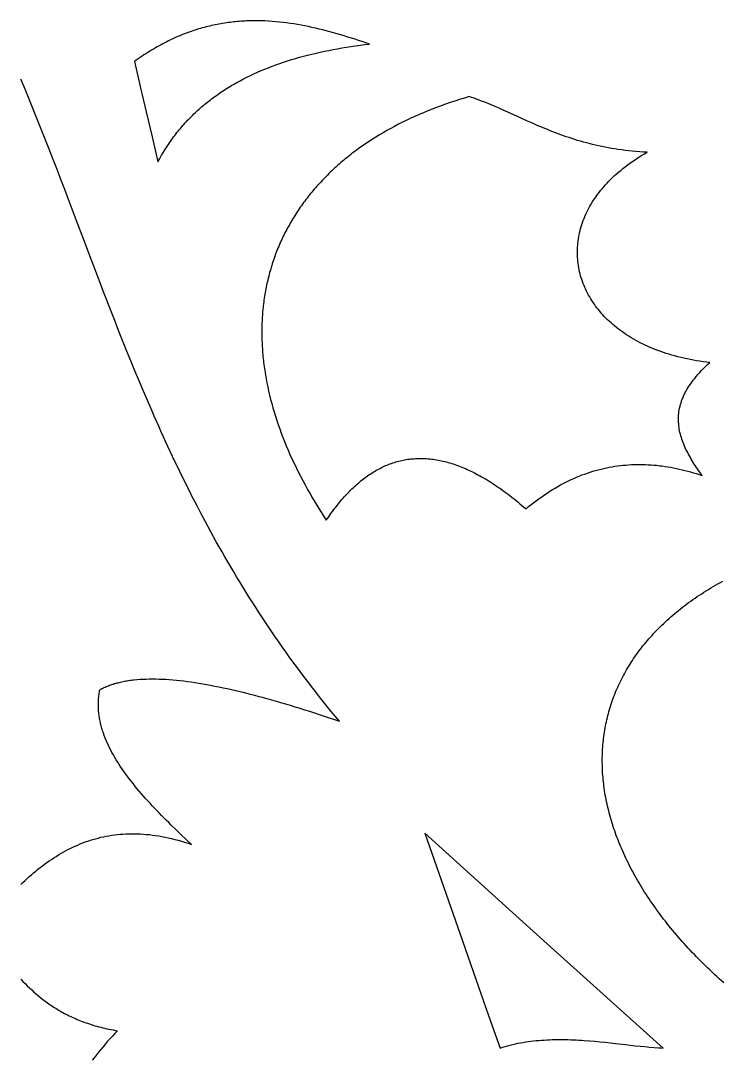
# Model space of a CAD drawing. Extents: x -4113 to -3113, y 1469 to 2469.
# Drawn here: x -3759.7 to -3667.7, y 2098.2 to 2234.5 of the extents above; entities that cross this region are included whole.
import ezdxf

# ---------------------------------------------------------------- set-up
doc = ezdxf.new("R2010")
doc.units = 0
doc.layers.add('PLAN_1', color=18, linetype='CONTINUOUS')

msp = doc.modelspace()

# ---------------------------------------------------------------- linework, layer by layer
at = {"layer": 'PLAN_1'}
for points in [[(-3713.98, 2231.44), (-3714.45, 2231.6), (-3714.92, 2231.75), (-3715.39, 2231.91), (-3715.86, 2232.06), (-3716.33, 2232.21), (-3716.8, 2232.36), (-3717.27, 2232.5), (-3717.74, 2232.64), (-3718.21, 2232.78), (-3718.69, 2232.91), (-3719.16, 2233.04), (-3719.63, 2233.16), (-3720.1, 2233.28), (-3720.57, 2233.4), (-3721.05, 2233.51), (-3721.52, 2233.62), (-3721.99, 2233.72), (-3722.46, 2233.81), (-3722.94, 2233.9), (-3723.41, 2233.99), (-3723.89, 2234.07), (-3724.36, 2234.14), (-3724.84, 2234.2), (-3725.31, 2234.26), (-3725.79, 2234.32), (-3726.26, 2234.36), (-3726.74, 2234.4), (-3727.22, 2234.43), (-3727.7, 2234.46), (-3728.17, 2234.47), (-3728.65, 2234.48), (-3728.89, 2234.49), (-3729.13, 2234.48), (-3729.37, 2234.48), (-3729.61, 2234.48), (-3729.85, 2234.47), (-3730.09, 2234.46), (-3730.33, 2234.45), (-3730.57, 2234.44), (-3730.81, 2234.42), (-3731.05, 2234.4), (-3731.3, 2234.38), (-3731.54, 2234.36), (-3731.78, 2234.34), (-3732.02, 2234.31), (-3732.26, 2234.28), (-3732.5, 2234.25), (-3732.74, 2234.22), (-3732.99, 2234.18), (-3733.23, 2234.14), (-3733.47, 2234.1), (-3733.71, 2234.06), (-3733.95, 2234.01), (-3734.2, 2233.96), (-3734.44, 2233.91), (-3734.68, 2233.86), (-3734.93, 2233.8), (-3735.17, 2233.74), (-3735.41, 2233.68), (-3735.66, 2233.62), (-3735.9, 2233.55), (-3736.14, 2233.48), (-3736.39, 2233.41), (-3736.63, 2233.33), (-3736.88, 2233.26), (-3737.12, 2233.17), (-3737.37, 2233.09), (-3737.61, 2233), (-3737.86, 2232.92), (-3738.1, 2232.82), (-3738.35, 2232.73), (-3738.59, 2232.63), (-3738.84, 2232.53), (-3739.09, 2232.42), (-3739.33, 2232.32), (-3739.58, 2232.21), (-3739.83, 2232.09), (-3740.07, 2231.98), (-3740.32, 2231.86), (-3740.57, 2231.73), (-3740.81, 2231.61), (-3741.06, 2231.48), (-3741.31, 2231.35), (-3741.56, 2231.21), (-3741.81, 2231.07), (-3742.05, 2230.93), (-3742.3, 2230.78), (-3742.55, 2230.64), (-3742.8, 2230.48), (-3743.05, 2230.33), (-3743.3, 2230.17), (-3743.55, 2230.01), (-3743.8, 2229.84), (-3744.05, 2229.67), (-3744.3, 2229.5), (-3744.55, 2229.32), (-3744.8, 2229.14), (-3744.03, 2225.86), (-3743.26, 2222.57), (-3742.49, 2219.28), (-3741.71, 2215.99), (-3741.6, 2216.21), (-3741.48, 2216.42), (-3741.36, 2216.63), (-3741.24, 2216.85), (-3741.12, 2217.06), (-3740.99, 2217.27), (-3740.87, 2217.47), (-3740.74, 2217.68), (-3740.61, 2217.88), (-3740.48, 2218.08), (-3740.35, 2218.28), (-3740.21, 2218.48), (-3740.08, 2218.68), (-3739.94, 2218.87), (-3739.8, 2219.07), (-3739.66, 2219.26), (-3739.51, 2219.45), (-3739.37, 2219.64), (-3739.22, 2219.83), (-3739.07, 2220.01), (-3738.92, 2220.2), (-3738.77, 2220.38), (-3738.62, 2220.56), (-3738.46, 2220.74), (-3738.31, 2220.91), (-3738.15, 2221.09), (-3737.99, 2221.27), (-3737.83, 2221.44), (-3737.66, 2221.61), (-3737.5, 2221.78), (-3737.33, 2221.95), (-3737.16, 2222.11), (-3736.99, 2222.28), (-3736.82, 2222.44), (-3736.65, 2222.6), (-3736.47, 2222.76), (-3736.3, 2222.92), (-3736.12, 2223.08), (-3735.94, 2223.23), (-3735.76, 2223.39), (-3735.57, 2223.54), (-3735.39, 2223.69), (-3735.2, 2223.84), (-3735.01, 2223.99), (-3734.83, 2224.14), (-3734.63, 2224.28), (-3734.44, 2224.42), (-3734.25, 2224.57), (-3734.05, 2224.71), (-3733.85, 2224.84), (-3733.65, 2224.98), (-3733.45, 2225.12), (-3733.25, 2225.25), (-3733.05, 2225.39), (-3732.84, 2225.52), (-3732.64, 2225.65), (-3732.43, 2225.78), (-3732.22, 2225.9), (-3732.01, 2226.03), (-3731.79, 2226.15), (-3731.58, 2226.28), (-3731.36, 2226.4), (-3730.93, 2226.63), (-3730.48, 2226.87), (-3730.04, 2227.09), (-3729.58, 2227.32), (-3729.12, 2227.53), (-3728.66, 2227.74), (-3728.18, 2227.95), (-3727.71, 2228.15), (-3727.22, 2228.34), (-3726.73, 2228.53), (-3726.24, 2228.71), (-3725.74, 2228.89), (-3725.23, 2229.06), (-3724.72, 2229.23), (-3724.2, 2229.39), (-3723.68, 2229.54), (-3723.15, 2229.7), (-3722.62, 2229.84), (-3722.08, 2229.98), (-3721.53, 2230.12), (-3720.98, 2230.25), (-3720.43, 2230.37), (-3719.87, 2230.5), (-3719.3, 2230.61), (-3718.73, 2230.72), (-3718.16, 2230.83), (-3717.58, 2230.93), (-3716.99, 2231.03), (-3716.4, 2231.12), (-3715.8, 2231.2), (-3715.2, 2231.29), (-3714.59, 2231.36)], [(-3677.54, 2217.25), (-3678.04, 2217.28), (-3678.53, 2217.31), (-3679.02, 2217.35), (-3679.5, 2217.39), (-3679.97, 2217.44), (-3680.43, 2217.49), (-3680.89, 2217.55), (-3681.34, 2217.61), (-3681.79, 2217.68), (-3682.22, 2217.75), (-3682.66, 2217.83), (-3683.08, 2217.91), (-3683.51, 2218), (-3683.92, 2218.09), (-3684.33, 2218.18), (-3684.74, 2218.28), (-3685.14, 2218.38), (-3685.53, 2218.48), (-3685.92, 2218.59), (-3686.31, 2218.7), (-3686.69, 2218.81), (-3687.06, 2218.93), (-3687.44, 2219.05), (-3687.8, 2219.17), (-3688.17, 2219.29), (-3688.53, 2219.42), (-3688.89, 2219.55), (-3689.24, 2219.68), (-3689.59, 2219.81), (-3689.94, 2219.95), (-3690.28, 2220.08), (-3690.62, 2220.22), (-3690.96, 2220.36), (-3691.29, 2220.5), (-3691.96, 2220.78), (-3692.61, 2221.07), (-3693.26, 2221.35), (-3694.54, 2221.93), (-3695.81, 2222.5), (-3696.43, 2222.78), (-3697.06, 2223.06), (-3697.69, 2223.33), (-3698.01, 2223.46), (-3698.33, 2223.59), (-3698.64, 2223.72), (-3698.96, 2223.85), (-3699.28, 2223.97), (-3699.6, 2224.09), (-3699.92, 2224.21), (-3700.25, 2224.33), (-3700.57, 2224.44), (-3700.9, 2224.55), (-3701.53, 2224.36), (-3702.16, 2224.17), (-3702.77, 2223.97), (-3703.38, 2223.77), (-3703.98, 2223.56), (-3704.58, 2223.35), (-3705.17, 2223.13), (-3705.75, 2222.9), (-3706.33, 2222.67), (-3706.89, 2222.44), (-3707.45, 2222.2), (-3708.01, 2221.95), (-3708.55, 2221.7), (-3709.09, 2221.44), (-3709.62, 2221.18), (-3710.15, 2220.92), (-3710.67, 2220.65), (-3711.18, 2220.37), (-3711.68, 2220.09), (-3712.18, 2219.81), (-3712.66, 2219.52), (-3713.15, 2219.22), (-3713.62, 2218.92), (-3714.09, 2218.62), (-3714.55, 2218.31), (-3715, 2218), (-3715.44, 2217.68), (-3715.88, 2217.36), (-3716.09, 2217.2), (-3716.31, 2217.03), (-3716.52, 2216.87), (-3716.73, 2216.7), (-3716.94, 2216.54), (-3717.15, 2216.37), (-3717.35, 2216.2), (-3717.55, 2216.03), (-3717.75, 2215.86), (-3717.95, 2215.69), (-3718.15, 2215.51), (-3718.35, 2215.34), (-3718.54, 2215.16), (-3718.73, 2214.99), (-3718.92, 2214.81), (-3719.11, 2214.63), (-3719.29, 2214.45), (-3719.48, 2214.27), (-3719.66, 2214.09), (-3719.84, 2213.91), (-3720.02, 2213.72), (-3720.19, 2213.54), (-3720.37, 2213.35), (-3720.54, 2213.16), (-3720.71, 2212.98), (-3720.88, 2212.79), (-3721.05, 2212.6), (-3721.21, 2212.41), (-3721.38, 2212.21), (-3721.54, 2212.02), (-3721.7, 2211.83), (-3721.86, 2211.63), (-3722.01, 2211.44), (-3722.16, 2211.24), (-3722.32, 2211.04), (-3722.47, 2210.85), (-3722.61, 2210.65), (-3722.76, 2210.45), (-3722.9, 2210.24), (-3723.05, 2210.04), (-3723.19, 2209.84), (-3723.32, 2209.63), (-3723.46, 2209.43), (-3723.6, 2209.22), (-3723.73, 2209.02), (-3723.86, 2208.81), (-3723.99, 2208.6), (-3724.11, 2208.39), (-3724.24, 2208.18), (-3724.36, 2207.97), (-3724.48, 2207.76), (-3724.6, 2207.54), (-3724.72, 2207.33), (-3724.83, 2207.12), (-3724.95, 2206.9), (-3725.06, 2206.68), (-3725.17, 2206.47), (-3725.27, 2206.25), (-3725.38, 2206.03), (-3725.48, 2205.81), (-3725.58, 2205.59), (-3725.68, 2205.37), (-3725.78, 2205.15), (-3725.87, 2204.92), (-3725.97, 2204.7), (-3726.06, 2204.47), (-3726.15, 2204.25), (-3726.24, 2204.02), (-3726.32, 2203.8), (-3726.4, 2203.57), (-3726.49, 2203.34), (-3726.57, 2203.11), (-3726.64, 2202.88), (-3726.72, 2202.65), (-3726.79, 2202.42), (-3726.86, 2202.18), (-3726.93, 2201.95), (-3727, 2201.72), (-3727.07, 2201.48), (-3727.13, 2201.25), (-3727.19, 2201.01), (-3727.25, 2200.77), (-3727.31, 2200.54), (-3727.36, 2200.3), (-3727.42, 2200.06), (-3727.47, 2199.82), (-3727.52, 2199.58), (-3727.57, 2199.34), (-3727.61, 2199.1), (-3727.65, 2198.85), (-3727.7, 2198.61), (-3727.73, 2198.37), (-3727.77, 2198.12), (-3727.81, 2197.88), (-3727.84, 2197.63), (-3727.87, 2197.38), (-3727.9, 2197.14), (-3727.93, 2196.89), (-3727.95, 2196.64), (-3727.98, 2196.39), (-3728, 2196.14), (-3728.02, 2195.89), (-3728.03, 2195.64), (-3728.05, 2195.39), (-3728.06, 2195.14), (-3728.07, 2194.88), (-3728.08, 2194.63), (-3728.09, 2194.37), (-3728.09, 2194.12), (-3728.09, 2193.86), (-3728.09, 2193.61), (-3728.09, 2193.35), (-3728.09, 2193.09), (-3728.08, 2192.84), (-3728.07, 2192.58), (-3728.06, 2192.32), (-3728.05, 2192.06), (-3728.04, 2191.8), (-3728.02, 2191.54), (-3728, 2191.28), (-3727.98, 2191.02), (-3727.96, 2190.75), (-3727.94, 2190.49), (-3727.91, 2190.23), (-3727.88, 2189.97), (-3727.85, 2189.7), (-3727.82, 2189.44), (-3727.78, 2189.17), (-3727.75, 2188.9), (-3727.71, 2188.64), (-3727.67, 2188.37), (-3727.62, 2188.1), (-3727.53, 2187.57), (-3727.43, 2187.03), (-3727.32, 2186.49), (-3727.2, 2185.95), (-3727.07, 2185.41), (-3726.94, 2184.86), (-3726.79, 2184.31), (-3726.64, 2183.76), (-3726.48, 2183.21), (-3726.31, 2182.66), (-3726.13, 2182.11), (-3725.95, 2181.55), (-3725.75, 2181), (-3725.55, 2180.44), (-3725.33, 2179.88), (-3725.11, 2179.32), (-3724.88, 2178.76), (-3724.64, 2178.19), (-3724.4, 2177.63), (-3724.14, 2177.06), (-3723.87, 2176.5), (-3723.6, 2175.93), (-3723.32, 2175.36), (-3723.03, 2174.79), (-3722.73, 2174.22), (-3722.42, 2173.64), (-3722.1, 2173.07), (-3721.77, 2172.5), (-3721.44, 2171.92), (-3721.1, 2171.34), (-3720.74, 2170.77), (-3720.38, 2170.19), (-3720.01, 2169.61), (-3719.63, 2169.03), (-3719.48, 2169.26), (-3719.32, 2169.48), (-3719.17, 2169.7), (-3719.02, 2169.91), (-3718.86, 2170.12), (-3718.71, 2170.33), (-3718.55, 2170.54), (-3718.39, 2170.74), (-3718.23, 2170.94), (-3718.07, 2171.14), (-3717.92, 2171.34), (-3717.76, 2171.53), (-3717.59, 2171.72), (-3717.43, 2171.9), (-3717.27, 2172.09), (-3717.11, 2172.27), (-3716.94, 2172.44), (-3716.78, 2172.62), (-3716.61, 2172.79), (-3716.45, 2172.95), (-3716.28, 2173.12), (-3716.11, 2173.28), (-3715.94, 2173.44), (-3715.77, 2173.59), (-3715.6, 2173.74), (-3715.43, 2173.89), (-3715.26, 2174.03), (-3715.09, 2174.18), (-3714.92, 2174.32), (-3714.74, 2174.45), (-3714.57, 2174.58), (-3714.39, 2174.71), (-3714.22, 2174.84), (-3714.04, 2174.96), (-3713.86, 2175.08), (-3713.68, 2175.2), (-3713.5, 2175.31), (-3713.32, 2175.42), (-3713.14, 2175.52), (-3712.96, 2175.63), (-3712.78, 2175.73), (-3712.59, 2175.82), (-3712.41, 2175.92), (-3712.22, 2176.01), (-3712.04, 2176.09), (-3711.85, 2176.18), (-3711.66, 2176.25), (-3711.47, 2176.33), (-3711.28, 2176.4), (-3711.09, 2176.47), (-3710.9, 2176.54), (-3710.71, 2176.6), (-3710.52, 2176.66), (-3710.32, 2176.72), (-3710.13, 2176.77), (-3709.93, 2176.82), (-3709.74, 2176.86), (-3709.54, 2176.9), (-3709.34, 2176.94), (-3709.14, 2176.98), (-3708.94, 2177.01), (-3708.74, 2177.03), (-3708.54, 2177.06), (-3708.34, 2177.08), (-3708.14, 2177.09), (-3707.93, 2177.11), (-3707.73, 2177.12), (-3707.52, 2177.12), (-3707.31, 2177.13), (-3707.11, 2177.13), (-3706.9, 2177.12), (-3706.69, 2177.11), (-3706.48, 2177.1), (-3706.27, 2177.08), (-3706.06, 2177.06), (-3705.84, 2177.04), (-3705.63, 2177.01), (-3705.41, 2176.98), (-3705.2, 2176.95), (-3704.98, 2176.91), (-3704.76, 2176.87), (-3704.54, 2176.82), (-3704.33, 2176.78), (-3704.1, 2176.72), (-3703.88, 2176.67), (-3703.66, 2176.61), (-3703.44, 2176.54), (-3703.21, 2176.47), (-3702.99, 2176.4), (-3702.76, 2176.33), (-3702.54, 2176.25), (-3702.31, 2176.16), (-3702.08, 2176.08), (-3701.85, 2175.98), (-3701.62, 2175.89), (-3701.39, 2175.79), (-3701.15, 2175.69), (-3700.92, 2175.58), (-3700.68, 2175.47), (-3700.45, 2175.36), (-3700.21, 2175.24), (-3699.97, 2175.11), (-3699.74, 2174.99), (-3699.5, 2174.86), (-3699.26, 2174.72), (-3699.01, 2174.58), (-3698.77, 2174.44), (-3698.53, 2174.3), (-3698.28, 2174.15), (-3698.04, 2173.99), (-3697.79, 2173.83), (-3697.54, 2173.67), (-3697.3, 2173.5), (-3697.05, 2173.33), (-3696.79, 2173.16), (-3696.54, 2172.98), (-3696.29, 2172.8), (-3696.04, 2172.61), (-3695.78, 2172.42), (-3695.53, 2172.22), (-3695.27, 2172.02), (-3695.01, 2171.82), (-3694.75, 2171.61), (-3694.49, 2171.4), (-3694.23, 2171.18), (-3693.97, 2170.96), (-3693.71, 2170.74), (-3693.44, 2170.51), (-3693.1, 2170.8), (-3692.76, 2171.07), (-3692.41, 2171.35), (-3692.06, 2171.61), (-3691.72, 2171.86), (-3691.37, 2172.11), (-3691.02, 2172.35), (-3690.68, 2172.59), (-3690.33, 2172.81), (-3689.98, 2173.03), (-3689.63, 2173.24), (-3689.28, 2173.44), (-3688.93, 2173.64), (-3688.58, 2173.83), (-3688.22, 2174.01), (-3687.87, 2174.18), (-3687.52, 2174.35), (-3687.16, 2174.51), (-3686.81, 2174.66), (-3686.46, 2174.81), (-3686.1, 2174.95), (-3685.74, 2175.08), (-3685.39, 2175.21), (-3685.03, 2175.33), (-3684.67, 2175.44), (-3684.31, 2175.54), (-3683.96, 2175.64), (-3683.6, 2175.73), (-3683.24, 2175.82), (-3682.88, 2175.9), (-3682.52, 2175.97), (-3682.15, 2176.03), (-3681.79, 2176.09), (-3681.43, 2176.14), (-3681.07, 2176.19), (-3680.7, 2176.23), (-3680.34, 2176.26), (-3679.98, 2176.29), (-3679.61, 2176.31), (-3679.25, 2176.32), (-3678.88, 2176.33), (-3678.51, 2176.33), (-3678.15, 2176.33), (-3677.78, 2176.32), (-3677.41, 2176.3), (-3677.04, 2176.28), (-3676.68, 2176.25), (-3676.31, 2176.22), (-3675.94, 2176.17), (-3675.57, 2176.13), (-3675.2, 2176.08), (-3674.83, 2176.02), (-3674.46, 2175.96), (-3674.08, 2175.89), (-3673.71, 2175.81), (-3673.34, 2175.73), (-3672.97, 2175.64), (-3672.59, 2175.55), (-3672.22, 2175.46), (-3671.85, 2175.35), (-3671.47, 2175.25), (-3671.1, 2175.13), (-3670.72, 2175.01), (-3670.35, 2174.89), (-3670.65, 2175.31), (-3670.8, 2175.52), (-3670.94, 2175.74), (-3671.09, 2175.95), (-3671.23, 2176.16), (-3671.37, 2176.38), (-3671.5, 2176.59), (-3671.63, 2176.8), (-3671.76, 2177.02), (-3671.89, 2177.23), (-3672.01, 2177.45), (-3672.13, 2177.66), (-3672.24, 2177.88), (-3672.35, 2178.1), (-3672.46, 2178.31), (-3672.56, 2178.53), (-3672.66, 2178.75), (-3672.75, 2178.97), (-3672.84, 2179.19), (-3672.92, 2179.41), (-3672.99, 2179.63), (-3673.07, 2179.85), (-3673.13, 2180.07), (-3673.19, 2180.29), (-3673.25, 2180.52), (-3673.29, 2180.74), (-3673.34, 2180.97), (-3673.37, 2181.19), (-3673.4, 2181.42), (-3673.42, 2181.64), (-3673.44, 2181.87), (-3673.45, 2182.1), (-3673.45, 2182.33), (-3673.44, 2182.56), (-3673.43, 2182.79), (-3673.41, 2183.02), (-3673.38, 2183.26), (-3673.34, 2183.49), (-3673.3, 2183.72), (-3673.27, 2183.84), (-3673.24, 2183.96), (-3673.21, 2184.08), (-3673.18, 2184.2), (-3673.15, 2184.32), (-3673.11, 2184.43), (-3673.07, 2184.55), (-3673.03, 2184.67), (-3672.99, 2184.79), (-3672.94, 2184.91), (-3672.89, 2185.03), (-3672.84, 2185.15), (-3672.79, 2185.27), (-3672.74, 2185.4), (-3672.68, 2185.52), (-3672.62, 2185.64), (-3672.56, 2185.76), (-3672.49, 2185.88), (-3672.43, 2186.01), (-3672.36, 2186.13), (-3672.29, 2186.25), (-3672.21, 2186.37), (-3672.13, 2186.5), (-3672.06, 2186.62), (-3671.89, 2186.87), (-3671.71, 2187.12), (-3671.52, 2187.37), (-3671.32, 2187.62), (-3671.12, 2187.88), (-3670.89, 2188.13), (-3670.66, 2188.39), (-3670.42, 2188.65), (-3670.16, 2188.9), (-3669.9, 2189.16), (-3669.62, 2189.43), (-3669.33, 2189.69), (-3669.77, 2189.74), (-3670.21, 2189.8), (-3670.64, 2189.86), (-3671.07, 2189.93), (-3671.49, 2190.01), (-3671.91, 2190.08), (-3672.32, 2190.17), (-3672.73, 2190.26), (-3673.13, 2190.35), (-3673.53, 2190.45), (-3673.92, 2190.55), (-3674.3, 2190.66), (-3674.68, 2190.77), (-3675.05, 2190.89), (-3675.42, 2191.01), (-3675.78, 2191.14), (-3676.14, 2191.27), (-3676.49, 2191.4), (-3676.83, 2191.54), (-3677.17, 2191.68), (-3677.5, 2191.83), (-3677.83, 2191.98), (-3678.15, 2192.14), (-3678.47, 2192.29), (-3678.78, 2192.46), (-3679.09, 2192.62), (-3679.39, 2192.79), (-3679.68, 2192.97), (-3679.97, 2193.14), (-3680.25, 2193.32), (-3680.52, 2193.51), (-3680.79, 2193.7), (-3681.06, 2193.89), (-3681.32, 2194.08), (-3681.57, 2194.28), (-3681.82, 2194.48), (-3682.06, 2194.68), (-3682.29, 2194.89), (-3682.52, 2195.1), (-3682.74, 2195.31), (-3682.96, 2195.52), (-3683.17, 2195.74), (-3683.38, 2195.96), (-3683.57, 2196.18), (-3683.77, 2196.41), (-3683.95, 2196.64), (-3684.14, 2196.87), (-3684.31, 2197.1), (-3684.48, 2197.33), (-3684.64, 2197.57), (-3684.8, 2197.81), (-3684.95, 2198.05), (-3685.09, 2198.29), (-3685.23, 2198.54), (-3685.36, 2198.78), (-3685.49, 2199.03), (-3685.61, 2199.28), (-3685.72, 2199.53), (-3685.83, 2199.79), (-3685.93, 2200.04), (-3686.03, 2200.3), (-3686.12, 2200.56), (-3686.2, 2200.81), (-3686.28, 2201.07), (-3686.35, 2201.33), (-3686.41, 2201.6), (-3686.47, 2201.86), (-3686.52, 2202.12), (-3686.56, 2202.39), (-3686.6, 2202.66), (-3686.64, 2202.92), (-3686.66, 2203.19), (-3686.68, 2203.46), (-3686.69, 2203.73), (-3686.7, 2204), (-3686.7, 2204.27), (-3686.7, 2204.54), (-3686.68, 2204.81), (-3686.66, 2205.08), (-3686.64, 2205.35), (-3686.61, 2205.62), (-3686.57, 2205.89), (-3686.52, 2206.16), (-3686.47, 2206.43), (-3686.41, 2206.7), (-3686.35, 2206.97), (-3686.28, 2207.24), (-3686.2, 2207.51), (-3686.12, 2207.78), (-3686.02, 2208.05), (-3685.93, 2208.32), (-3685.82, 2208.59), (-3685.71, 2208.85), (-3685.59, 2209.12), (-3685.47, 2209.39), (-3685.34, 2209.65), (-3685.2, 2209.91), (-3685.06, 2210.18), (-3684.91, 2210.44), (-3684.75, 2210.7), (-3684.58, 2210.96), (-3684.41, 2211.21), (-3684.24, 2211.47), (-3684.05, 2211.73), (-3683.86, 2211.98), (-3683.66, 2212.23), (-3683.46, 2212.48), (-3683.24, 2212.73), (-3683.02, 2212.98), (-3682.8, 2213.22), (-3682.57, 2213.47), (-3682.33, 2213.71), (-3682.08, 2213.95), (-3681.83, 2214.19), (-3681.57, 2214.42), (-3681.3, 2214.65), (-3681.02, 2214.88), (-3680.74, 2215.11), (-3680.45, 2215.34), (-3680.16, 2215.56), (-3679.86, 2215.78), (-3679.55, 2216), (-3679.23, 2216.22), (-3678.91, 2216.43), (-3678.58, 2216.64), (-3678.24, 2216.85), (-3677.9, 2217.05)], [(-3706.71, 2127.99), (-3701.77, 2113.91), (-3699.31, 2106.87), (-3698.08, 2103.35), (-3696.85, 2099.83), (-3696.52, 2099.94), (-3696.19, 2100.04), (-3695.86, 2100.14), (-3695.52, 2100.22), (-3695.18, 2100.31), (-3694.84, 2100.38), (-3694.5, 2100.46), (-3694.16, 2100.52), (-3693.82, 2100.58), (-3693.48, 2100.64), (-3693.13, 2100.69), (-3692.79, 2100.73), (-3692.44, 2100.78), (-3692.1, 2100.81), (-3691.75, 2100.84), (-3691.4, 2100.87), (-3691.05, 2100.89), (-3690.7, 2100.91), (-3690.35, 2100.93), (-3690.01, 2100.94), (-3689.66, 2100.95), (-3689.31, 2100.95), (-3688.96, 2100.95), (-3688.61, 2100.95), (-3688.26, 2100.95), (-3687.91, 2100.94), (-3687.56, 2100.93), (-3687.21, 2100.91), (-3686.86, 2100.9), (-3686.51, 2100.88), (-3686.16, 2100.86), (-3685.82, 2100.84), (-3685.12, 2100.78), (-3684.43, 2100.73), (-3683.75, 2100.66), (-3683.07, 2100.59), (-3682.39, 2100.52), (-3681.72, 2100.45), (-3680.4, 2100.3), (-3679.11, 2100.15), (-3678.48, 2100.09), (-3677.86, 2100.02), (-3677.24, 2099.96), (-3676.64, 2099.91), (-3676.05, 2099.87), (-3675.76, 2099.85), (-3675.47, 2099.83), (-3683.28, 2106.87), (-3691.09, 2113.91), (-3698.9, 2120.94)]]:
    msp.add_lwpolyline(points, close=True, dxfattribs=at)
for points in [[(-3759.7, 2121.28), (-3759.43, 2121.54), (-3759.15, 2121.8), (-3758.87, 2122.06), (-3758.59, 2122.31), (-3758.31, 2122.56), (-3758.03, 2122.8), (-3757.74, 2123.04), (-3757.45, 2123.27), (-3757.16, 2123.5), (-3756.87, 2123.72), (-3756.58, 2123.94), (-3756.28, 2124.16), (-3755.99, 2124.37), (-3755.69, 2124.57), (-3755.38, 2124.77), (-3755.08, 2124.96), (-3754.77, 2125.15), (-3754.47, 2125.33), (-3754.15, 2125.51), (-3753.84, 2125.68), (-3753.53, 2125.85), (-3753.21, 2126.01), (-3752.89, 2126.16), (-3752.57, 2126.31), (-3752.24, 2126.45), (-3751.91, 2126.59), (-3751.58, 2126.72), (-3751.25, 2126.85), (-3750.91, 2126.96), (-3750.58, 2127.08), (-3750.24, 2127.18), (-3749.89, 2127.28), (-3749.55, 2127.37), (-3749.2, 2127.46), (-3748.85, 2127.54), (-3748.49, 2127.61), (-3748.14, 2127.67), (-3747.78, 2127.73), (-3747.42, 2127.78), (-3747.05, 2127.82), (-3746.68, 2127.86), (-3746.31, 2127.89), (-3745.94, 2127.91), (-3745.56, 2127.93), (-3745.18, 2127.93), (-3744.79, 2127.93), (-3744.41, 2127.92), (-3744.02, 2127.91), (-3743.62, 2127.88), (-3743.23, 2127.85), (-3742.83, 2127.81), (-3742.42, 2127.76), (-3742.02, 2127.71), (-3741.61, 2127.64), (-3741.2, 2127.57), (-3740.78, 2127.49), (-3740.36, 2127.4), (-3739.94, 2127.3), (-3739.51, 2127.19), (-3739.08, 2127.08), (-3738.64, 2126.96), (-3738.21, 2126.82), (-3737.76, 2126.68), (-3737.32, 2126.53), (-3738, 2127.16), (-3738.67, 2127.8), (-3739.33, 2128.43), (-3739.98, 2129.06), (-3740.3, 2129.38), (-3740.62, 2129.7), (-3740.94, 2130.01), (-3741.25, 2130.33), (-3741.56, 2130.65), (-3741.86, 2130.97), (-3742.16, 2131.28), (-3742.46, 2131.6), (-3742.75, 2131.92), (-3743.04, 2132.23), (-3743.33, 2132.55), (-3743.61, 2132.87), (-3743.89, 2133.18), (-3744.16, 2133.5), (-3744.42, 2133.82), (-3744.69, 2134.13), (-3744.94, 2134.45), (-3745.19, 2134.77), (-3745.44, 2135.09), (-3745.68, 2135.4), (-3745.91, 2135.72), (-3746.14, 2136.04), (-3746.36, 2136.35), (-3746.58, 2136.67), (-3746.79, 2136.99), (-3746.99, 2137.3), (-3747.19, 2137.62), (-3747.38, 2137.94), (-3747.56, 2138.25), (-3747.74, 2138.57), (-3747.91, 2138.89), (-3748.07, 2139.21), (-3748.22, 2139.52), (-3748.37, 2139.84), (-3748.5, 2140.16), (-3748.63, 2140.47), (-3748.76, 2140.79), (-3748.87, 2141.11), (-3748.92, 2141.26), (-3748.97, 2141.42), (-3749.02, 2141.58), (-3749.07, 2141.74), (-3749.12, 2141.9), (-3749.16, 2142.06), (-3749.2, 2142.22), (-3749.24, 2142.37), (-3749.27, 2142.53), (-3749.31, 2142.69), (-3749.34, 2142.85), (-3749.37, 2143.01), (-3749.4, 2143.17), (-3749.42, 2143.32), (-3749.44, 2143.48), (-3749.46, 2143.64), (-3749.48, 2143.8), (-3749.49, 2143.96), (-3749.51, 2144.12), (-3749.52, 2144.27), (-3749.52, 2144.43), (-3749.53, 2144.59), (-3749.53, 2144.75), (-3749.53, 2144.91), (-3749.53, 2145.07), (-3749.52, 2145.23), (-3749.52, 2145.38), (-3749.51, 2145.54), (-3749.49, 2145.7), (-3749.48, 2145.86), (-3749.46, 2146.02), (-3749.44, 2146.18), (-3749.42, 2146.33), (-3749.39, 2146.49), (-3749.36, 2146.65), (-3749.33, 2146.81), (-3749.2, 2146.88), (-3749.06, 2146.95), (-3748.92, 2147.02), (-3748.79, 2147.09), (-3748.64, 2147.15), (-3748.5, 2147.21), (-3748.36, 2147.27), (-3748.21, 2147.33), (-3748.06, 2147.39), (-3747.91, 2147.44), (-3747.75, 2147.5), (-3747.6, 2147.55), (-3747.44, 2147.6), (-3747.28, 2147.64), (-3747.12, 2147.69), (-3746.95, 2147.73), (-3746.79, 2147.77), (-3746.62, 2147.81), (-3746.45, 2147.85), (-3746.28, 2147.89), (-3746.1, 2147.92), (-3745.93, 2147.95), (-3745.75, 2147.98), (-3745.57, 2148.01), (-3745.39, 2148.04), (-3745.2, 2148.06), (-3745.02, 2148.08), (-3744.83, 2148.11), (-3744.45, 2148.14), (-3744.06, 2148.17), (-3743.66, 2148.19), (-3743.26, 2148.21), (-3742.85, 2148.22), (-3742.43, 2148.22), (-3742, 2148.22), (-3741.57, 2148.21), (-3741.13, 2148.19), (-3740.68, 2148.17), (-3740.23, 2148.13), (-3739.77, 2148.1), (-3739.3, 2148.05), (-3738.82, 2148.01), (-3738.34, 2147.95), (-3737.85, 2147.89), (-3737.36, 2147.82), (-3736.86, 2147.75), (-3736.35, 2147.67), (-3735.84, 2147.58), (-3735.32, 2147.49), (-3734.8, 2147.39), (-3734.26, 2147.29), (-3733.73, 2147.18), (-3733.18, 2147.07), (-3732.63, 2146.95), (-3732.08, 2146.83), (-3731.52, 2146.7), (-3730.95, 2146.57), (-3730.38, 2146.43), (-3729.8, 2146.28), (-3729.22, 2146.13), (-3728.63, 2145.98), (-3728.04, 2145.82), (-3727.44, 2145.65), (-3726.84, 2145.49), (-3726.23, 2145.31), (-3725.62, 2145.14), (-3725, 2144.95), (-3724.38, 2144.77), (-3723.75, 2144.58), (-3723.12, 2144.38), (-3722.49, 2144.18), (-3721.84, 2143.98), (-3721.2, 2143.77), (-3720.55, 2143.56), (-3719.9, 2143.34), (-3719.24, 2143.12), (-3718.58, 2142.9), (-3717.91, 2142.67), (-3718.45, 2143.32), (-3718.99, 2143.97), (-3719.51, 2144.62), (-3720.04, 2145.27), (-3720.55, 2145.92), (-3721.07, 2146.57), (-3721.57, 2147.22), (-3722.07, 2147.87), (-3722.57, 2148.52), (-3723.05, 2149.18), (-3723.54, 2149.83), (-3724.02, 2150.48), (-3724.49, 2151.13), (-3724.96, 2151.78), (-3725.42, 2152.44), (-3725.88, 2153.09), (-3726.33, 2153.74), (-3726.78, 2154.4), (-3727.22, 2155.05), (-3727.66, 2155.7), (-3728.09, 2156.36), (-3728.52, 2157.01), (-3728.94, 2157.67), (-3729.36, 2158.32), (-3729.78, 2158.98), (-3730.19, 2159.63), (-3730.59, 2160.29), (-3730.99, 2160.94), (-3731.39, 2161.6), (-3731.78, 2162.26), (-3732.17, 2162.91), (-3732.56, 2163.57), (-3732.94, 2164.22), (-3733.31, 2164.88), (-3733.69, 2165.54), (-3734.06, 2166.2), (-3734.42, 2166.85), (-3734.78, 2167.51), (-3735.14, 2168.17), (-3735.49, 2168.82), (-3735.84, 2169.48), (-3736.19, 2170.14), (-3736.53, 2170.8), (-3736.87, 2171.46), (-3737.21, 2172.11), (-3737.54, 2172.77), (-3737.87, 2173.43), (-3738.2, 2174.09), (-3738.53, 2174.75), (-3738.85, 2175.41), (-3739.17, 2176.07), (-3739.48, 2176.73), (-3739.79, 2177.39), (-3740.1, 2178.04), (-3740.41, 2178.7), (-3740.71, 2179.36), (-3741.02, 2180.02), (-3741.32, 2180.68), (-3741.61, 2181.34), (-3741.91, 2182), (-3742.2, 2182.66), (-3742.49, 2183.32), (-3743.06, 2184.64), (-3743.63, 2185.96), (-3744.19, 2187.28), (-3744.74, 2188.6), (-3745.28, 2189.92), (-3745.82, 2191.25), (-3746.35, 2192.57), (-3746.87, 2193.89), (-3747.39, 2195.21), (-3747.91, 2196.53), (-3748.42, 2197.85), (-3748.93, 2199.17), (-3749.44, 2200.49), (-3750.44, 2203.13), (-3751.44, 2205.77), (-3752.44, 2208.41), (-3753.44, 2211.05), (-3753.94, 2212.37), (-3754.45, 2213.69), (-3754.95, 2215.01), (-3755.46, 2216.32), (-3755.98, 2217.64), (-3756.49, 2218.96), (-3757.01, 2220.27), (-3757.54, 2221.59), (-3758.07, 2222.9), (-3758.61, 2224.22), (-3759.15, 2225.53), (-3759.7, 2226.84)], [(-3667.49, 2108.37), (-3667.8, 2108.65), (-3668.12, 2108.93), (-3668.43, 2109.22), (-3668.73, 2109.5), (-3669.04, 2109.79), (-3669.34, 2110.07), (-3669.63, 2110.36), (-3669.93, 2110.64), (-3670.22, 2110.93), (-3670.51, 2111.22), (-3670.79, 2111.5), (-3671.08, 2111.79), (-3671.35, 2112.08), (-3671.63, 2112.37), (-3671.9, 2112.66), (-3672.17, 2112.95), (-3672.44, 2113.24), (-3672.7, 2113.53), (-3672.96, 2113.82), (-3673.22, 2114.11), (-3673.47, 2114.4), (-3673.72, 2114.69), (-3673.97, 2114.99), (-3674.21, 2115.28), (-3674.45, 2115.57), (-3674.69, 2115.86), (-3674.93, 2116.16), (-3675.16, 2116.45), (-3675.39, 2116.75), (-3675.61, 2117.04), (-3675.83, 2117.33), (-3676.05, 2117.63), (-3676.27, 2117.92), (-3676.48, 2118.22), (-3676.69, 2118.51), (-3676.9, 2118.81), (-3677.1, 2119.11), (-3677.3, 2119.4), (-3677.49, 2119.7), (-3677.69, 2119.99), (-3677.88, 2120.29), (-3678.07, 2120.59), (-3678.25, 2120.88), (-3678.43, 2121.18), (-3678.61, 2121.48), (-3678.78, 2121.77), (-3678.95, 2122.07), (-3679.12, 2122.37), (-3679.29, 2122.66), (-3679.45, 2122.96), (-3679.61, 2123.26), (-3679.76, 2123.55), (-3679.91, 2123.85), (-3680.06, 2124.15), (-3680.21, 2124.45), (-3680.35, 2124.74), (-3680.49, 2125.04), (-3680.62, 2125.34), (-3680.76, 2125.63), (-3680.89, 2125.93), (-3681.01, 2126.23), (-3681.14, 2126.52), (-3681.26, 2126.82), (-3681.37, 2127.11), (-3681.49, 2127.41), (-3681.6, 2127.71), (-3681.71, 2128), (-3681.81, 2128.3), (-3681.91, 2128.59), (-3682.01, 2128.89), (-3682.1, 2129.18), (-3682.19, 2129.48), (-3682.28, 2129.77), (-3682.37, 2130.07), (-3682.45, 2130.36), (-3682.53, 2130.65), (-3682.6, 2130.95), (-3682.67, 2131.24), (-3682.74, 2131.53), (-3682.81, 2131.83), (-3682.87, 2132.12), (-3682.93, 2132.41), (-3682.98, 2132.7), (-3683.04, 2132.99), (-3683.09, 2133.28), (-3683.13, 2133.58), (-3683.18, 2133.87), (-3683.22, 2134.15), (-3683.25, 2134.44), (-3683.28, 2134.73), (-3683.31, 2135.02), (-3683.34, 2135.31), (-3683.37, 2135.6), (-3683.39, 2135.88), (-3683.4, 2136.17), (-3683.42, 2136.46), (-3683.43, 2136.74), (-3683.43, 2137.03), (-3683.44, 2137.31), (-3683.44, 2137.6), (-3683.44, 2137.88), (-3683.43, 2138.16), (-3683.42, 2138.45), (-3683.41, 2138.73), (-3683.39, 2139.01), (-3683.38, 2139.29), (-3683.35, 2139.57), (-3683.33, 2139.85), (-3683.3, 2140.13), (-3683.27, 2140.41), (-3683.23, 2140.68), (-3683.2, 2140.96), (-3683.16, 2141.24), (-3683.11, 2141.51), (-3683.06, 2141.79), (-3683.01, 2142.06), (-3682.96, 2142.33), (-3682.9, 2142.61), (-3682.84, 2142.88), (-3682.77, 2143.15), (-3682.71, 2143.42), (-3682.64, 2143.69), (-3682.56, 2143.96), (-3682.49, 2144.23), (-3682.4, 2144.49), (-3682.32, 2144.76), (-3682.23, 2145.03), (-3682.14, 2145.29), (-3682.05, 2145.55), (-3681.95, 2145.82), (-3681.85, 2146.08), (-3681.75, 2146.34), (-3681.64, 2146.6), (-3681.53, 2146.86), (-3681.42, 2147.12), (-3681.3, 2147.38), (-3681.18, 2147.63), (-3681.06, 2147.89), (-3680.93, 2148.14), (-3680.8, 2148.4), (-3680.67, 2148.65), (-3680.53, 2148.9), (-3680.4, 2149.15), (-3680.25, 2149.4), (-3680.11, 2149.65), (-3679.96, 2149.9), (-3679.8, 2150.14), (-3679.65, 2150.39), (-3679.49, 2150.63), (-3679.33, 2150.88), (-3679.16, 2151.12), (-3678.99, 2151.36), (-3678.82, 2151.6), (-3678.64, 2151.84), (-3678.46, 2152.08), (-3678.28, 2152.31), (-3678.1, 2152.55), (-3677.91, 2152.78), (-3677.72, 2153.01), (-3677.52, 2153.25), (-3677.32, 2153.48), (-3677.12, 2153.71), (-3676.91, 2153.93), (-3676.7, 2154.16), (-3676.49, 2154.39), (-3676.28, 2154.61), (-3676.06, 2154.83), (-3675.84, 2155.06), (-3675.61, 2155.28), (-3675.38, 2155.5), (-3675.15, 2155.71), (-3674.91, 2155.93), (-3674.68, 2156.14), (-3674.43, 2156.36), (-3674.19, 2156.57), (-3673.94, 2156.78), (-3673.69, 2156.99), (-3673.43, 2157.2), (-3673.17, 2157.41), (-3672.91, 2157.61), (-3672.65, 2157.82), (-3672.38, 2158.02), (-3672.11, 2158.22), (-3671.83, 2158.42), (-3671.55, 2158.62), (-3671.27, 2158.81), (-3670.99, 2159.01), (-3670.7, 2159.2), (-3670.4, 2159.39), (-3670.11, 2159.58), (-3669.81, 2159.77), (-3669.51, 2159.96), (-3669.2, 2160.15), (-3668.9, 2160.33), (-3668.58, 2160.51), (-3668.27, 2160.69), (-3667.95, 2160.87), (-3667.63, 2161.05)], [(-3759.7, 2108.87), (-3759.43, 2108.58), (-3759.15, 2108.29), (-3758.86, 2108.01), (-3758.57, 2107.73), (-3758.27, 2107.45), (-3757.97, 2107.18), (-3757.66, 2106.91), (-3757.35, 2106.65), (-3757.02, 2106.39), (-3756.86, 2106.26), (-3756.7, 2106.13), (-3756.53, 2106.01), (-3756.36, 2105.88), (-3756.19, 2105.76), (-3756.02, 2105.64), (-3755.84, 2105.52), (-3755.66, 2105.4), (-3755.49, 2105.28), (-3755.31, 2105.16), (-3755.12, 2105.05), (-3754.94, 2104.93), (-3754.75, 2104.82), (-3754.56, 2104.71), (-3754.37, 2104.6), (-3754.17, 2104.49), (-3753.98, 2104.38), (-3753.78, 2104.28), (-3753.58, 2104.18), (-3753.37, 2104.07), (-3753.16, 2103.97), (-3752.95, 2103.88), (-3752.74, 2103.78), (-3752.53, 2103.69), (-3752.31, 2103.59), (-3752.09, 2103.5), (-3751.87, 2103.41), (-3751.64, 2103.33), (-3751.41, 2103.24), (-3751.18, 2103.16), (-3750.94, 2103.08), (-3750.71, 2103), (-3750.47, 2102.92), (-3750.22, 2102.84), (-3749.97, 2102.77), (-3749.72, 2102.7), (-3749.47, 2102.63), (-3749.21, 2102.56), (-3748.95, 2102.5), (-3748.69, 2102.43), (-3748.42, 2102.37), (-3748.15, 2102.32), (-3747.88, 2102.26), (-3747.6, 2102.21), (-3747.32, 2102.16), (-3747.04, 2102.11), (-3747.36, 2101.76), (-3747.68, 2101.41), (-3748, 2101.07), (-3748.31, 2100.72), (-3748.61, 2100.37), (-3748.91, 2100.01), (-3749.21, 2099.66), (-3749.49, 2099.31), (-3749.78, 2098.95), (-3750.05, 2098.6), (-3750.33, 2098.24)]]:
    msp.add_lwpolyline(points, dxfattribs=at)

doc.saveas('drawing.dxf')
